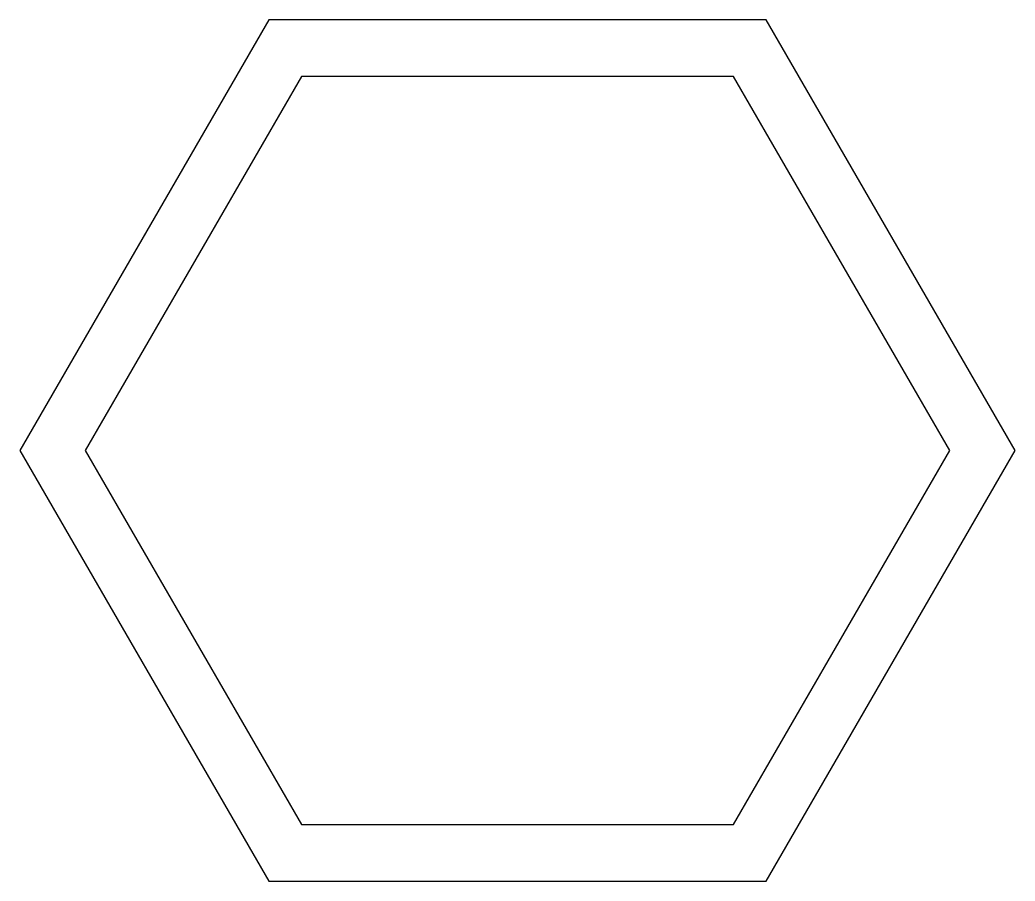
# Model space of a CAD drawing. Extents: x -1.21 to 1.21, y -8.84 to -6.75.
import ezdxf

# ---------------------------------------------------------------- set-up
doc = ezdxf.new("R2010")
doc.units = 0
doc.layers.add('LAYER_7', color=4, linetype='CONTINUOUS')
doc.layers.add('LAYER_8', color=177, linetype='CONTINUOUS')

msp = doc.modelspace()

# ---------------------------------------------------------------- linework, layer by layer
at = {"layer": 'LAYER_7'}
msp.add_lwpolyline([(-1.2113, -7.7942), (-0.6057, -8.8433), (0.6057, -8.8433), (1.2113, -7.7942), (0.6057, -6.7452), (-0.6057, -6.7452)], close=True, dxfattribs=at)
at = {"layer": 'LAYER_8'}
msp.add_lwpolyline([(0.5261, -6.883), (-0.5261, -6.883), (-1.0522, -7.7942), (-0.5261, -8.7055), (0.5261, -8.7055), (1.0522, -7.7942)], close=True, dxfattribs=at)

doc.saveas('drawing.dxf')
